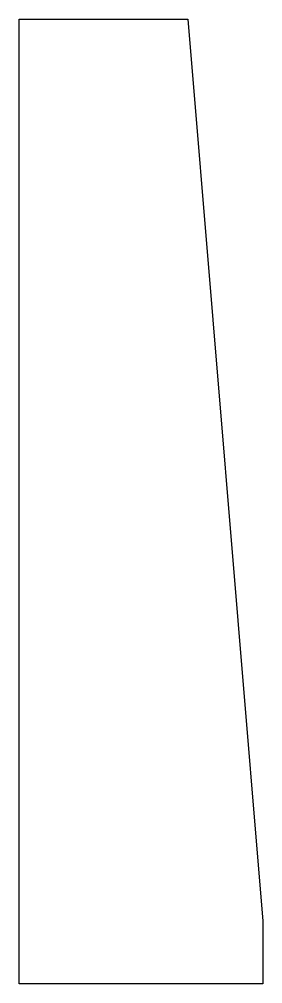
# Model space of a CAD drawing. Header units: metres. Extents: x 0 to 23, y 4 to 95.
import ezdxf

# ---------------------------------------------------------------- set-up
doc = ezdxf.new("R2010")
doc.units = ezdxf.units.M

msp = doc.modelspace()

# ---------------------------------------------------------------- linework, layer by layer
at = {"layer": 'PARAMETRIX'}
for p, q in [((0, 95), (15.9097, 95)), ((0, 4), (0, 95)), ((15.9097, 95), (23, 9.9168)), ((23, 9.9168), (23, 4)), ((23, 4), (0, 4))]:
    msp.add_line(p, q, dxfattribs=at)

doc.saveas('drawing.dxf')
